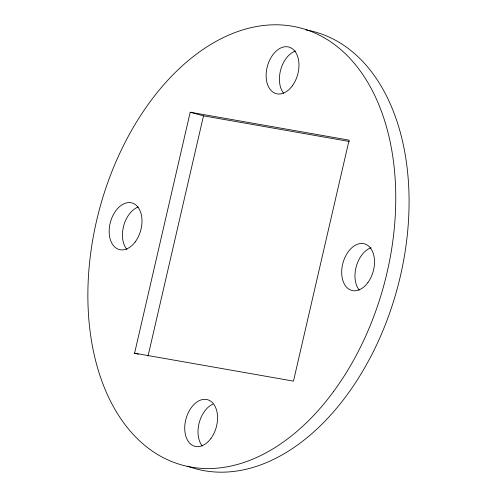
<?xml version="1.0" encoding="UTF-8"?>
<svg xmlns="http://www.w3.org/2000/svg" width="497" height="497" viewBox="0 0 497 497"><rect width="100%" height="100%" fill="white"/><g stroke="black" fill="none" stroke-linecap="round" stroke-linejoin="round"><path stroke-width="0.75" d="M134.588 353.193L190.214 112.229L349.105 140.16L293.478 381.124L134.588 353.193L138.272 354.199M148.038 356.057L203.497 115.844L349.403 141.496M190.214 112.229L203.497 115.844M306.009 29.901A226.427 147.199 -74.8 0 1 397.221 288.714A226.427 147.199 -74.8 0 1 187.586 466.18M283.638 93.306A24.154 15.699 -74.8 0 1 280.755 69.586A24.154 15.699 -74.8 0 1 295.498 50.998M202.229 445.933A24.154 15.699 -74.8 0 1 199.123 423.046A24.154 15.699 -74.8 0 1 212.921 404.092M359.194 290.062A24.154 15.699 -74.8 0 1 356.312 266.336A24.154 15.699 -74.8 0 1 371.06 247.755M126.921 249.488A24.154 15.699 -74.8 0 1 123.654 225.955A24.154 15.699 -74.8 0 1 138.203 206.994M333.68 391.369A226.427 147.199 -74.8 0 0 302.965 28.671A226.427 147.199 -74.8 0 0 88.895 320A226.427 147.199 -74.8 0 0 333.68 391.369M292.348 85.795A24.154 15.699 -74.8 0 0 289.074 47.109A24.154 15.699 -74.8 0 0 266.237 78.184A24.154 15.699 -74.8 0 0 292.348 85.795M210.939 438.429A24.154 15.699 -74.8 0 0 207.659 399.737A24.154 15.699 -74.8 0 0 184.828 430.812A24.154 15.699 -74.8 0 0 210.939 438.429M367.904 282.551A24.154 15.699 -74.8 0 0 364.63 243.865A24.154 15.699 -74.8 0 0 341.793 274.94A24.154 15.699 -74.8 0 0 367.904 282.551M135.134 242.002A24.154 15.699 -74.8 0 0 132.382 203.074A24.154 15.699 -74.8 0 0 109.234 233.646A24.154 15.699 -74.8 0 0 135.134 242.002"/></g></svg>
